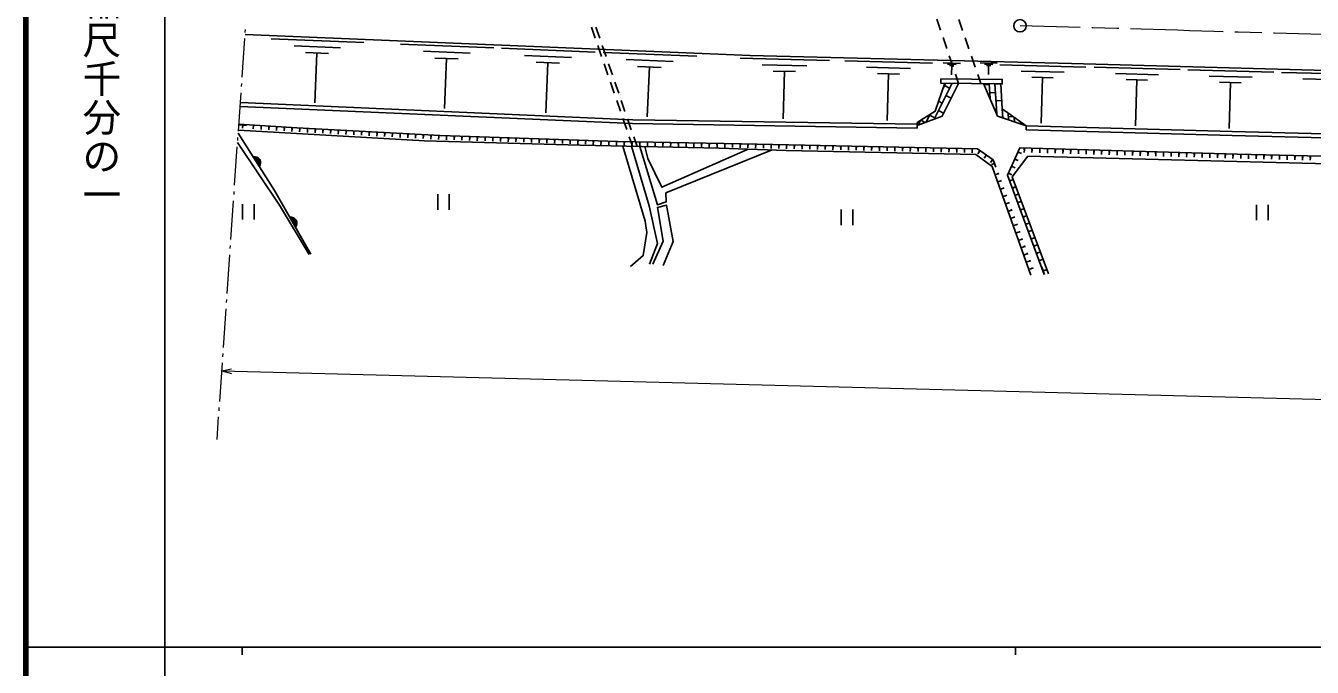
# Model space of a CAD drawing. Units: millimetres, scale not verified. Extents: x 40000 to 680000, y 20000 to 380000.
# Drawn here: x 40000 to 206367, y 202409 to 285321 of the extents above; entities that cross this region are included whole.
import ezdxf
from ezdxf.enums import TextEntityAlignment as Align

# ---------------------------------------------------------------- set-up
doc = ezdxf.new("R2010")
doc.units = ezdxf.units.MM
doc.header["$LTSCALE"] = 1000
doc.linetypes.add('CHAIN', pattern=[18.5, 12, -1.5, 3.5, -1.5])
for name, color, linetype, lineweight in [('M-BGD', 7, 'Continuous', 25), ('M-BMK', 2, 'CHAIN', 13), ('M-BMK-HTXT', 7, 'Continuous', 13), ('M-BMK-SRVR', 3, 'Continuous', 25), ('M-STR-HTXT', 7, 'Continuous', 13), ('M-TTL', 2, 'Continuous', 140), ('M-TTL-BAND', 7, 'Continuous', 25)]:
    doc.layers.add(name, color=color, linetype=linetype, lineweight=lineweight)
doc.styles.add('@ＭＳ ゴシック', font='')
doc.styles.get('@ＭＳ ゴシック').set_extended_font_data('@MS Gothic')

msp = doc.modelspace()

# ---------------------------------------------------------------- linework, layer by layer
at = {"layer": 'M-BGD'}
for p, q in [((158310, 284731), (157830, 286152)), ((113650, 283715), (113161, 285133)), ((113740, 285121), (114230, 283703)), ((160659, 286118), (161147, 284700)), ((71724, 283632), (83737, 283139)), ((88453, 282945), (100535, 282449)), ((159111, 282363), (158631, 283784)), ((161473, 283754), (161961, 282336)), ((74695, 282708), (80701, 282461)), ((76163, 281846), (79166, 281722)), ((77665, 281784), (77402, 275377)), ((91441, 282016), (97481, 281767)), ((101507, 282409), (113643, 281910)), ((104508, 281475), (110576, 281226)), ((114464, 281351), (113975, 282769)), ((114556, 282758), (115046, 281340)), ((114654, 281869), (126766, 281371)), ((159912, 279995), (159432, 281415)), ((162287, 281391), (162775, 279972)), ((92918, 281148), (95938, 281024)), ((94428, 281086), (94163, 274642)), ((105992, 280604), (109026, 280479)), ((107509, 280542), (107243, 274069)), ((115278, 278987), (114789, 280405)), ((115372, 280395), (115862, 278977)), ((117649, 280937), (123705, 280688)), ((119130, 280067), (122158, 279943)), ((120644, 280005), (120379, 273546)), ((132377, 281121), (143932, 280826)), ((135246, 280277), (141024, 280129)), ((145911, 280776), (157269, 280486)), ((148731, 279946), (154410, 279801)), ((158644, 280506), (160869, 280450)), ((159197, 280344), (160309, 280315)), ((159471, 280188), (160027, 280174)), ((159749, 280181), (159719, 278995)), ((163409, 280521), (165634, 280464)), ((163961, 280359), (165074, 280330)), ((164236, 280203), (164792, 280189)), ((164514, 280196), (164483, 279010)), ((165959, 280273), (177069, 279973)), ((178154, 279949), (189265, 279648)), ((190256, 279622), (201383, 279321)), ((116092, 276623), (115603, 278042)), ((116188, 278032), (116678, 276614)), ((136671, 279470), (139560, 279396)), ((138115, 279433), (137958, 273270)), ((150131, 279153), (152971, 279080)), ((151551, 279116), (151397, 273059)), ((159795, 277880), (157465, 273250)), ((158960, 277889), (158662, 277297)), ((160630, 277871), (160233, 279047)), ((163101, 279027), (163509, 277841)), ((168716, 279457), (174271, 279307)), ((170085, 278679), (172863, 278604)), ((171474, 278641), (171314, 272716)), ((180912, 279133), (186467, 278983)), ((182280, 278355), (185058, 278279)), ((183669, 278317), (183509, 272391)), ((193018, 278804), (198581, 278654)), ((194388, 278025), (197170, 277950)), ((195779, 277987), (195619, 272053)), ((202400, 279293), (213493, 278994)), ((205153, 278479), (210700, 278329)), ((159477, 277248), (158807, 277585)), ((159664, 275951), (158994, 276288)), ((164592, 277730), (163928, 277692)), ((164586, 277830), (164694, 275918)), ((165401, 276699), (164652, 276656)), ((165338, 277822), (165558, 273915)), ((166089, 277814), (165340, 277772)), ((116906, 274260), (116417, 275678)), ((117004, 275669), (117493, 274251)), ((158511, 275328), (158049, 275560)), ((165522, 274552), (165289, 274539)), ((166210, 275668), (165462, 275625)), ((166271, 274593), (166337, 273421)), ((117720, 271896), (117231, 273314)), ((117820, 273306), (118309, 271888)), ((155688, 273056), (155385, 272454)), ((156329, 272815), (155760, 273102)), ((156920, 273837), (156425, 272852)), ((157544, 273407), (156874, 273744)), ((158697, 274030), (158027, 274368)), ((166332, 273521), (166085, 273507)), ((167054, 274037), (167103, 273160)), ((167672, 273597), (167080, 273563)), ((167836, 273480), (167869, 272899)), ((168619, 272924), (168635, 272638)), ((67557, 272509), (68554, 272443)), ((68055, 272476), (68029, 272076)), ((69353, 272390), (69552, 272376)), ((69452, 272383), (69426, 271984)), ((70350, 272324), (70550, 272310)), ((70450, 272317), (70424, 271918)), ((71348, 272258), (71548, 272244)), ((71448, 272251), (71422, 271852)), ((72346, 272191), (72546, 272178)), ((72446, 272185), (72419, 271786)), ((73344, 272125), (73543, 272112)), ((73444, 272119), (73417, 271720)), ((74342, 272059), (74541, 272046)), ((74441, 272053), (74415, 271654)), ((75340, 271997), (75539, 271986)), ((75440, 271991), (75418, 271592)), ((76338, 271943), (76538, 271932)), ((76438, 271938), (76417, 271538)), ((77337, 271889), (77537, 271879)), ((77437, 271884), (77415, 271485)), ((78335, 271836), (78535, 271825)), ((78435, 271830), (78414, 271431)), ((79334, 271782), (79534, 271771)), ((79434, 271777), (79412, 271377)), ((80333, 271728), (80532, 271718)), ((80432, 271723), (80411, 271324)), ((81331, 271675), (81531, 271664)), ((81431, 271669), (81409, 271270)), ((82330, 271621), (82529, 271610)), ((82430, 271616), (82408, 271216)), ((83328, 271567), (83528, 271557)), ((83428, 271562), (83407, 271163)), ((84327, 271514), (84526, 271503)), ((84427, 271508), (84405, 271109)), ((85325, 271460), (85525, 271449)), ((85425, 271455), (85404, 271055)), ((86324, 271406), (86524, 271396)), ((86424, 271401), (86402, 271002)), ((87322, 271353), (87522, 271342)), ((87422, 271347), (87401, 270948)), ((88321, 271299), (88521, 271288)), ((88421, 271294), (88399, 270894)), ((89320, 271245), (89519, 271235)), ((89419, 271240), (89398, 270841)), ((90318, 271192), (90518, 271181)), ((90418, 271186), (90397, 270787)), ((155261, 272098), (155268, 272598)), ((155285, 272801), (155268, 272598)), ((155456, 272595), (155743, 272591)), ((169374, 272386), (169364, 271886)), ((91317, 271138), (91516, 271127)), ((91417, 271133), (91395, 270733)), ((92315, 271084), (92515, 271074)), ((92415, 271079), (92394, 270680)), ((93314, 271031), (93514, 271020)), ((93414, 271025), (93392, 270626)), ((94313, 270992), (94513, 270986)), ((94413, 270989), (94400, 270589)), ((95312, 270960), (95512, 270953)), ((95412, 270956), (95399, 270557)), ((96312, 270927), (96512, 270921)), ((96412, 270924), (96399, 270524)), ((97311, 270895), (97511, 270888)), ((97411, 270891), (97398, 270492)), ((98311, 270862), (98511, 270856)), ((98411, 270859), (98398, 270459)), ((99310, 270830), (99510, 270823)), ((99410, 270826), (99397, 270427)), ((100310, 270797), (100510, 270791)), ((100410, 270794), (100397, 270394)), ((101309, 270765), (101509, 270758)), ((101409, 270761), (101396, 270361)), ((102309, 270732), (102509, 270725)), ((102409, 270729), (102396, 270329)), ((103308, 270699), (103508, 270693)), ((103408, 270696), (103395, 270296)), ((104308, 270667), (104508, 270660)), ((104408, 270664), (104395, 270264)), ((105307, 270634), (105507, 270628)), ((105407, 270631), (105394, 270231)), ((106307, 270602), (106507, 270595)), ((106407, 270599), (106394, 270199)), ((107306, 270569), (107506, 270563)), ((107406, 270566), (107393, 270166)), ((108306, 270537), (108505, 270530)), ((108406, 270534), (108393, 270134)), ((109305, 270504), (109505, 270498)), ((109405, 270501), (109392, 270101)), ((110305, 270472), (110504, 270465)), ((110404, 270468), (110391, 270069)), ((111304, 270439), (111504, 270433)), ((111404, 270436), (111391, 270036)), ((112303, 270407), (112503, 270400)), ((112403, 270403), (112390, 270004)), ((113303, 270374), (113503, 270368)), ((113403, 270371), (113390, 269971)), ((114302, 270342), (114502, 270335)), ((114402, 270338), (114389, 269938)), ((115302, 270309), (115502, 270302)), ((115402, 270306), (115389, 269906)), ((116301, 270276), (116501, 270270)), ((116401, 270273), (116388, 269873)), ((117301, 270253), (117501, 270250)), ((117401, 270251), (117393, 269852)), ((118463, 269737), (118045, 270950)), ((118301, 270234), (118501, 270230)), ((118401, 270232), (118393, 269832)), ((118636, 270942), (119056, 269725)), ((119301, 270214), (119501, 270210)), ((119401, 270212), (119393, 269812)), ((120301, 270195), (120500, 270191)), ((120400, 270193), (120393, 269793)), ((121300, 270175), (121500, 270171)), ((121400, 270173), (121392, 269773)), ((122300, 270155), (122500, 270151)), ((122400, 270153), (122392, 269753)), ((123300, 270136), (123500, 270132)), ((123400, 270134), (123392, 269734)), ((124300, 270116), (124500, 270112)), ((124400, 270114), (124392, 269714)), ((125300, 270096), (125500, 270093)), ((125400, 270095), (125392, 269695)), ((126299, 270077), (126499, 270073)), ((126399, 270075), (126391, 269675)), ((127299, 270057), (127499, 270053)), ((127399, 270055), (127391, 269655)), ((128299, 270038), (128499, 270034)), ((128399, 270036), (128391, 269636)), ((129299, 270018), (129499, 270014)), ((129399, 270016), (129391, 269616)), ((130299, 269998), (130499, 269994)), ((130399, 269996), (130391, 269597)), ((131298, 269979), (131498, 269975)), ((131398, 269977), (131391, 269577)), ((132298, 269959), (132498, 269955)), ((132398, 269957), (132390, 269557)), ((133298, 269938), (133498, 269934)), ((133398, 269936), (133389, 269536)), ((134298, 269917), (134498, 269912)), ((134398, 269914), (134389, 269515)), ((135298, 269895), (135497, 269891)), ((135397, 269893), (135389, 269493)), ((136297, 269874), (136497, 269869)), ((136397, 269871), (136389, 269472)), ((137297, 269852), (137497, 269848)), ((137397, 269850), (137388, 269450)), ((138297, 269831), (138497, 269826)), ((138397, 269829), (138388, 269429)), ((139297, 269809), (139497, 269805)), ((139397, 269807), (139388, 269407)), ((140296, 269788), (140496, 269783)), ((140396, 269786), (140388, 269386)), ((141296, 269766), (141496, 269762)), ((141396, 269764), (141388, 269364)), ((142296, 269745), (142496, 269740)), ((142396, 269743), (142387, 269343)), ((143296, 269723), (143496, 269719)), ((143396, 269721), (143387, 269321)), ((144295, 269702), (144495, 269697)), ((144395, 269700), (144387, 269300)), ((145295, 269680), (145495, 269676)), ((145395, 269678), (145387, 269278)), ((146295, 269659), (146495, 269654)), ((146395, 269657), (146386, 269257)), ((147295, 269637), (147495, 269633)), ((147395, 269635), (147386, 269235)), ((148295, 269616), (148494, 269611)), ((148394, 269614), (148386, 269214)), ((149294, 269594), (149494, 269590)), ((149394, 269592), (149386, 269192)), ((150294, 269573), (150494, 269569)), ((150394, 269571), (150385, 269171)), ((151294, 269551), (151494, 269547)), ((151394, 269549), (151385, 269149)), ((152294, 269530), (152494, 269526)), ((152394, 269528), (152385, 269128)), ((196641, 268743), (168563, 269544)), ((153293, 269508), (153493, 269504)), ((153393, 269506), (153385, 269106)), ((154293, 269487), (154493, 269483)), ((154393, 269485), (154385, 269085)), ((155293, 269465), (155493, 269461)), ((155393, 269463), (155384, 269063)), ((156293, 269444), (156493, 269440)), ((156393, 269442), (156384, 269042)), ((157292, 269422), (157492, 269418)), ((157392, 269420), (157384, 269020)), ((158292, 269401), (158492, 269397)), ((158392, 269399), (158384, 268999)), ((159292, 269379), (159492, 269375)), ((159392, 269377), (159383, 268977)), ((160292, 269358), (160492, 269354)), ((160392, 269356), (160383, 268956)), ((161292, 269336), (161491, 269332)), ((161391, 269334), (161383, 268934)), ((162291, 269315), (162491, 269311)), ((162391, 269313), (162383, 268913)), ((163329, 269101), (163100, 268773)), ((163247, 269158), (163411, 269044)), ((164149, 268529), (163920, 268201)), ((164067, 268586), (164231, 268472)), ((164966, 267959), (164738, 267630)), ((164887, 268014), (165046, 267903)), ((165106, 267989), (165448, 267049)), ((167562, 265806), (169604, 268455)), ((167942, 267960), (168024, 268143)), ((167983, 268052), (168348, 267888)), ((168352, 268872), (168434, 269055)), ((168393, 268964), (168758, 268800)), ((169036, 269348), (169236, 269343)), ((169136, 269346), (169124, 268946)), ((169604, 268455), (229292, 266950)), ((170035, 269320), (170235, 269314)), ((170135, 269317), (170124, 268917)), ((171035, 269291), (171235, 269286)), ((171135, 269289), (171123, 268889)), ((172035, 269263), (172234, 269257)), ((172134, 269260), (172123, 268860)), ((173034, 269234), (173234, 269229)), ((173134, 269232), (173123, 268832)), ((174034, 269206), (174234, 269200)), ((174134, 269203), (174122, 268803)), ((175033, 269177), (175233, 269172)), ((175133, 269175), (175122, 268775)), ((176033, 269149), (176233, 269143)), ((176133, 269146), (176121, 268746)), ((177032, 269120), (177232, 269115)), ((177132, 269118), (177121, 268718)), ((178032, 269092), (178232, 269086)), ((178132, 269089), (178121, 268689)), ((179032, 269063), (179232, 269058)), ((179132, 269061), (179120, 268661)), ((180031, 269035), (180231, 269029)), ((180131, 269032), (180120, 268632)), ((181031, 269006), (181231, 269001)), ((181131, 269004), (181119, 268604)), ((182030, 268978), (182230, 268972)), ((182130, 268975), (182119, 268575)), ((183030, 268949), (183230, 268944)), ((183130, 268947), (183119, 268547)), ((184030, 268921), (184230, 268915)), ((184130, 268918), (184118, 268518)), ((185029, 268892), (185229, 268887)), ((185129, 268889), (185118, 268490)), ((186029, 268864), (186229, 268858)), ((186129, 268861), (186117, 268461)), ((187028, 268835), (187228, 268830)), ((187128, 268832), (187117, 268433)), ((188028, 268807), (188228, 268801)), ((188128, 268804), (188117, 268404)), ((189028, 268778), (189228, 268773)), ((189128, 268775), (189116, 268376)), ((190027, 268750), (190227, 268744)), ((190127, 268747), (190116, 268347)), ((191027, 268721), (191227, 268716)), ((191127, 268718), (191115, 268319)), ((192026, 268693), (192226, 268687)), ((192126, 268690), (192115, 268290)), ((193026, 268664), (193226, 268659)), ((193126, 268661), (193115, 268262)), ((194026, 268636), (194225, 268630)), ((194126, 268633), (194114, 268233)), ((195025, 268607), (195225, 268602)), ((195125, 268604), (195114, 268205)), ((196025, 268579), (196225, 268573)), ((196125, 268576), (196113, 268176)), ((197024, 268552), (197224, 268548)), ((197124, 268550), (197115, 268150)), ((198024, 268529), (198224, 268524)), ((198124, 268526), (198115, 268127)), ((199024, 268505), (199224, 268501)), ((199124, 268503), (199114, 268103)), ((200024, 268482), (200224, 268477)), ((200124, 268480), (200114, 268080)), ((201023, 268459), (201223, 268454)), ((201123, 268456), (201114, 268056)), ((202023, 268435), (202223, 268430)), ((202123, 268433), (202114, 268033)), ((203023, 268412), (203223, 268407)), ((203123, 268409), (203113, 268010)), ((204022, 268388), (204222, 268384)), ((204122, 268386), (204113, 267986)), ((205022, 268365), (205222, 268360)), ((205122, 268363), (205113, 267963)), ((206022, 268341), (206222, 268337)), ((206122, 268339), (206113, 267939)), ((165277, 267519), (164901, 267382)), ((165756, 266204), (165380, 266067)), ((165722, 266298), (165791, 266110)), ((167122, 266136), (167204, 266319)), ((167163, 266228), (167528, 266064)), ((167532, 267048), (167614, 267231)), ((167573, 267140), (167938, 266976)), ((166099, 265264), (165723, 265127)), ((166065, 265358), (166133, 265170)), ((167345, 265202), (167276, 265390)), ((167310, 265296), (167686, 265434)), ((172261, 253258), (167562, 265806)), ((93273, 263540), (93273, 261540)), ((94773, 263540), (94773, 261540)), ((166441, 264325), (166065, 264188)), ((166407, 264419), (166475, 264231)), ((166784, 263385), (166408, 263248)), ((166749, 263479), (166818, 263291)), ((167690, 264263), (167621, 264451)), ((167655, 264357), (168031, 264495)), ((168035, 263325), (167966, 263512)), ((168000, 263419), (168376, 263557)), ((68032, 262270), (68032, 260270)), ((69532, 262270), (69532, 260270)), ((145435, 261561), (145435, 259561)), ((146935, 261561), (146935, 259561)), ((167126, 262446), (166750, 262309)), ((167092, 262540), (167160, 262352)), ((167469, 261506), (167093, 261369)), ((167434, 261600), (167503, 261412)), ((168379, 262386), (168310, 262574)), ((168345, 262480), (168720, 262618)), ((168724, 261447), (168655, 261635)), ((168690, 261541), (169065, 261679)), ((199153, 262188), (199153, 260188)), ((200653, 262188), (200653, 260188)), ((167811, 260567), (167435, 260430)), ((167777, 260661), (167845, 260473)), ((168154, 259627), (167778, 259490)), ((168119, 259721), (168188, 259533)), ((169069, 260509), (169000, 260696)), ((169035, 260603), (169410, 260741)), ((169414, 259570), (169345, 259758)), ((169379, 259664), (169755, 259802)), ((168496, 258688), (168120, 258551)), ((168462, 258782), (168530, 258594)), ((169759, 258631), (169690, 258819)), ((169724, 258725), (170100, 258863)), ((170104, 257693), (170035, 257880)), ((170069, 257787), (170445, 257925)), ((168839, 257748), (168463, 257611)), ((168804, 257842), (168873, 257654)), ((169181, 256809), (168805, 256672)), ((169147, 256903), (169215, 256715)), ((170448, 256754), (170380, 256942)), ((170414, 256848), (170789, 256986)), ((169524, 255869), (169148, 255732)), ((169489, 255963), (169558, 255775)), ((169866, 254930), (169490, 254793)), ((169832, 255024), (169900, 254836)), ((170793, 255815), (170724, 256003)), ((170759, 255909), (171134, 256047)), ((171138, 254877), (171069, 255065)), ((171104, 254971), (171479, 255109)), ((170209, 253990), (169833, 253853)), ((170174, 254084), (170243, 253896)), ((171759, 253187), (171414, 254126)), ((171586, 253657), (171962, 253794))]:
    msp.add_line(p, q, dxfattribs=at)
for points in [[(68363, 284171), (133683, 281488), (175232, 280428), (228540, 278987), (261719, 278016)], [(155265, 272408), (158505, 273648), (160630, 277871)], [(158871, 277890), (157592, 274262), (155285, 272801)], [(169374, 272386), (165674, 273648), (163865, 277838)], [(166089, 277814), (166271, 274593), (169374, 272386)], [(67734, 274901), (118474, 272675), (155261, 272098)], [(67756, 275400), (118489, 273175), (155268, 272598)], [(76862, 255814), (72175, 264042), (67483, 271454)], [(67508, 271811), (91572, 270451), (111707, 269876), (129674, 269507), (138348, 269212), (162864, 268681), (164959, 267132), (169967, 253097)], [(165106, 267989), (163080, 269403), (132540, 270059), (116567, 270372), (93598, 271120), (75071, 272116), (67563, 272613)], [(169364, 271886), (195997, 271142), (228421, 270329)], [(169374, 272386), (196011, 271642), (228431, 270829)], [(67399, 270238), (72835, 262142), (76641, 255755)], [(118225, 254212), (119852, 255606), (120316, 258593), (120084, 260053), (117197, 269763)], [(118321, 269740), (120615, 262045), (121677, 257166), (120681, 254511)], [(136535, 269274), (122787, 263705), (122824, 262547), (121688, 262179), (119422, 269718)], [(133411, 269380), (122256, 264458), (120427, 268175), (120045, 269705)], [(168563, 269544), (166965, 265992), (171680, 253158)], [(267485, 267513), (230323, 267911), (229455, 267931), (196641, 268743)], [(121080, 254511), (122441, 257464), (121677, 261846), (122839, 262144), (123735, 257431), (122441, 254345)]]:
    msp.add_lwpolyline(points, dxfattribs=at)
msp.add_lwpolyline([(158355, 278460), (166288, 278377), (166282, 277812), (158349, 277895)], close=True, dxfattribs=at)
for centre, radius, start, end in [((69565, 267581), 812, 324.9508, 99.71107), ((69565, 267581), 650, 331.06659, 93.59528), ((69565, 267581), 488, 342.19927, 82.46259), ((69565, 267581), 325, 16.38856, 48.2733), ((74247, 259773), 812, 322.29002, 97.05029), ((74247, 259773), 650, 328.40581, 90.9345), ((74247, 259773), 488, 339.53849, 79.80181), ((74247, 259773), 325, 13.72778, 45.61252)]:
    msp.add_arc(centre, radius, start, end, dxfattribs=at)
at = {"layer": 'M-BMK'}
msp.add_arc((-1367226, -52867677), 53175181, 88.23689, 88.34496, dxfattribs=at)
at = {"layer": 'M-BMK-HTXT'}
for p, q in [((68383, 284449), (68410, 284848)), ((67982, 278662), (68327, 283651)), ((67899, 277465), (67927, 277864)), ((67499, 271679), (67844, 276667)), ((67016, 264696), (67361, 269684)), ((67416, 270482), (67444, 270881)), ((66933, 263499), (66960, 263898)), ((66532, 257713), (66877, 262701)), ((66449, 256515), (66477, 256914)), ((66049, 250729), (66394, 255717)), ((65966, 249532), (65994, 249931)), ((65566, 243746), (65911, 248734)), ((65483, 242549), (65510, 242948)), ((65082, 236763), (65428, 241751)), ((64741, 231829), (64944, 234767)), ((64999, 235566), (65027, 235965))]:
    msp.add_line(p, q, dxfattribs=at)
at = {"layer": 'M-BMK-SRVR'}
msp.add_circle((168574, 285321), 800, dxfattribs=at)
at = {"layer": 'M-STR-HTXT'}
for q in [(66612, 240980), (489692, 229815), (66596, 240355)]:
    msp.add_line((65355, 240699), q, dxfattribs=at)
at = {"layer": 'M-TTL'}
msp.add_line((40000, 380000), (40000, 20000), dxfattribs=at)
at = {"layer": 'M-TTL-BAND'}
for p, q in [((58000, 370000), (58000, 20000)), ((40000, 205000), (579000, 205000)), ((68000, 205000), (68000, 204000)), ((168000, 205000), (168000, 204000))]:
    msp.add_line(p, q, dxfattribs=at)

# ---------------------------------------------------------------- texts
at = {"layer": 'M-TTL-BAND', "style": '@ＭＳ ゴシック'}
msp.add_text('縮尺千分の一', height=3666, rotation=270, dxfattribs=at).set_placement((49777, 261030), align=Align.MIDDLE_RIGHT)

doc.saveas('drawing.dxf')
